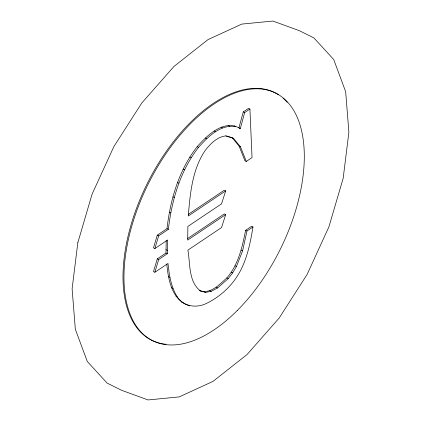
<?xml version="1.0" encoding="UTF-8"?>
<svg xmlns="http://www.w3.org/2000/svg" width="421" height="421" viewBox="0 0 421 421"><rect width="100%" height="100%" fill="white"/><g stroke="black" fill="none" stroke-linecap="round" stroke-linejoin="round"><path stroke-width="0.63" d="M252.963 226.966L246.98 230.982L242.585 250.879L236.434 266.514L232.618 272.919L228.203 278.628L217.568 287.959L211.174 291.343L205.548 292.411L199.317 290.474C210.226 294.826 219.515 284.422 226.83 277.944C238.354 264.746 242.312 247.032 245.606 230.303L251.595 226.287L252.963 226.966C250.037 244.901 246.306 263.314 235.713 278.502C228.198 289.259 217.946 297.936 206.106 303.583C196.254 308.367 183.598 306.52 177.33 296.979C170.994 286.948 169.205 275.045 168 263.462L154.875 272.266L153.502 271.582L157.291 258.862L165.979 253.032L166.227 240.607M154.875 272.266L158.664 259.546L167.353 253.716L167.632 239.996L154.875 248.548L153.502 247.869L157.291 235.144L167 228.635C170.358 199.512 178.878 170.079 197.16 146.687C207.232 135.315 224.014 118.68 240.302 128.563L244.643 112.575L249.916 109.039L248.543 108.355L243.27 111.891L238.928 127.879L240.302 128.563M154.875 248.548L158.664 235.828L168.374 229.319C171.731 200.196 180.251 170.763 198.533 147.371C207.953 136.788 220.236 124.348 235.723 126.468L234.35 125.784M188.503 214.215L224.319 190.197L225.693 190.881L221.53 203.853L187.877 226.419L187.692 240.081L225.693 214.599L224.319 213.915L187.408 238.665M225.693 214.599L221.53 227.572L187.877 250.137C190.418 263.778 188.219 281.733 200.691 291.158M225.982 135.804L232.203 137.709L239.139 146.219L244.938 160.754L246.311 161.438L252.042 157.596L249.916 109.039M225.693 190.881L188.25 215.989C190.208 193.597 192.165 169.716 205.148 150.534C210.3 143.94 216.783 137.109 225.488 135.915L233.576 138.393L240.512 146.897L246.311 161.438M166.795 264.041C168.274 279.944 172.036 300.694 189.739 305.867M243.27 111.891L244.643 112.575M228.203 125.526L229.577 126.205M221.22 127.21L222.593 127.895M232.66 137.935L233.576 138.393M214.147 130.957L215.52 131.641M239.139 146.219L240.512 146.897M205.28 137.988L206.653 138.672M197.16 146.687L198.533 147.371M189.792 157.049L191.166 157.733M183.177 169.079L184.551 169.763M177.488 182.446L178.857 183.13M245.606 230.303L246.98 230.982M172.894 196.828L174.268 197.512M169.395 212.226L170.768 212.91M241.212 250.195L242.585 250.879M167 228.635L168.374 229.319M235.06 265.83L236.434 266.514M157.291 235.144L158.664 235.828M231.245 272.234L232.618 272.919M226.83 277.944L228.203 278.628M165.979 249.679L167.353 250.363M165.979 253.032L167.353 253.716M216.194 287.275L217.568 287.959M157.291 258.862L158.664 259.546M209.805 290.658L211.174 291.343M204.174 291.727L205.548 292.411M168.468 276.629L169.837 277.313M171.573 287.801L172.947 288.485M175.957 296.295L177.33 296.979M181.604 302.11L182.977 302.794M149.387 339.005A138.251 73.654 -63.6 0 1 150.192 177.825A138.251 73.654 -63.6 0 1 278.539 94.788M283.075 98.188A138.251 73.654 -63.6 0 1 287.222 102.292M166.053 344.267A138.251 73.654 -63.6 0 1 149.939 339.321M77.827 242.696L72.112 288.785L75.338 329.296L87.273 361.46L107.113 383.094L121.664 390.325L148.055 399.95L179.199 396.908L212.968 381.41L247.064 354.514L279.165 318.05L307.088 274.497L328.917 226.835L343.173 178.304L348.888 132.215L345.662 91.704L333.727 59.54L313.887 37.906L299.336 30.675L272.945 21.05L241.801 24.092L208.032 39.59L173.936 66.486L141.835 102.95L113.912 146.503L92.083 194.165L77.827 242.696M237.497 310.282A138.251 73.654 -63.6 0 0 277.939 94.309A138.251 73.654 -63.6 0 0 127.016 246.111A138.251 73.654 -63.6 0 0 237.497 310.282"/></g></svg>
